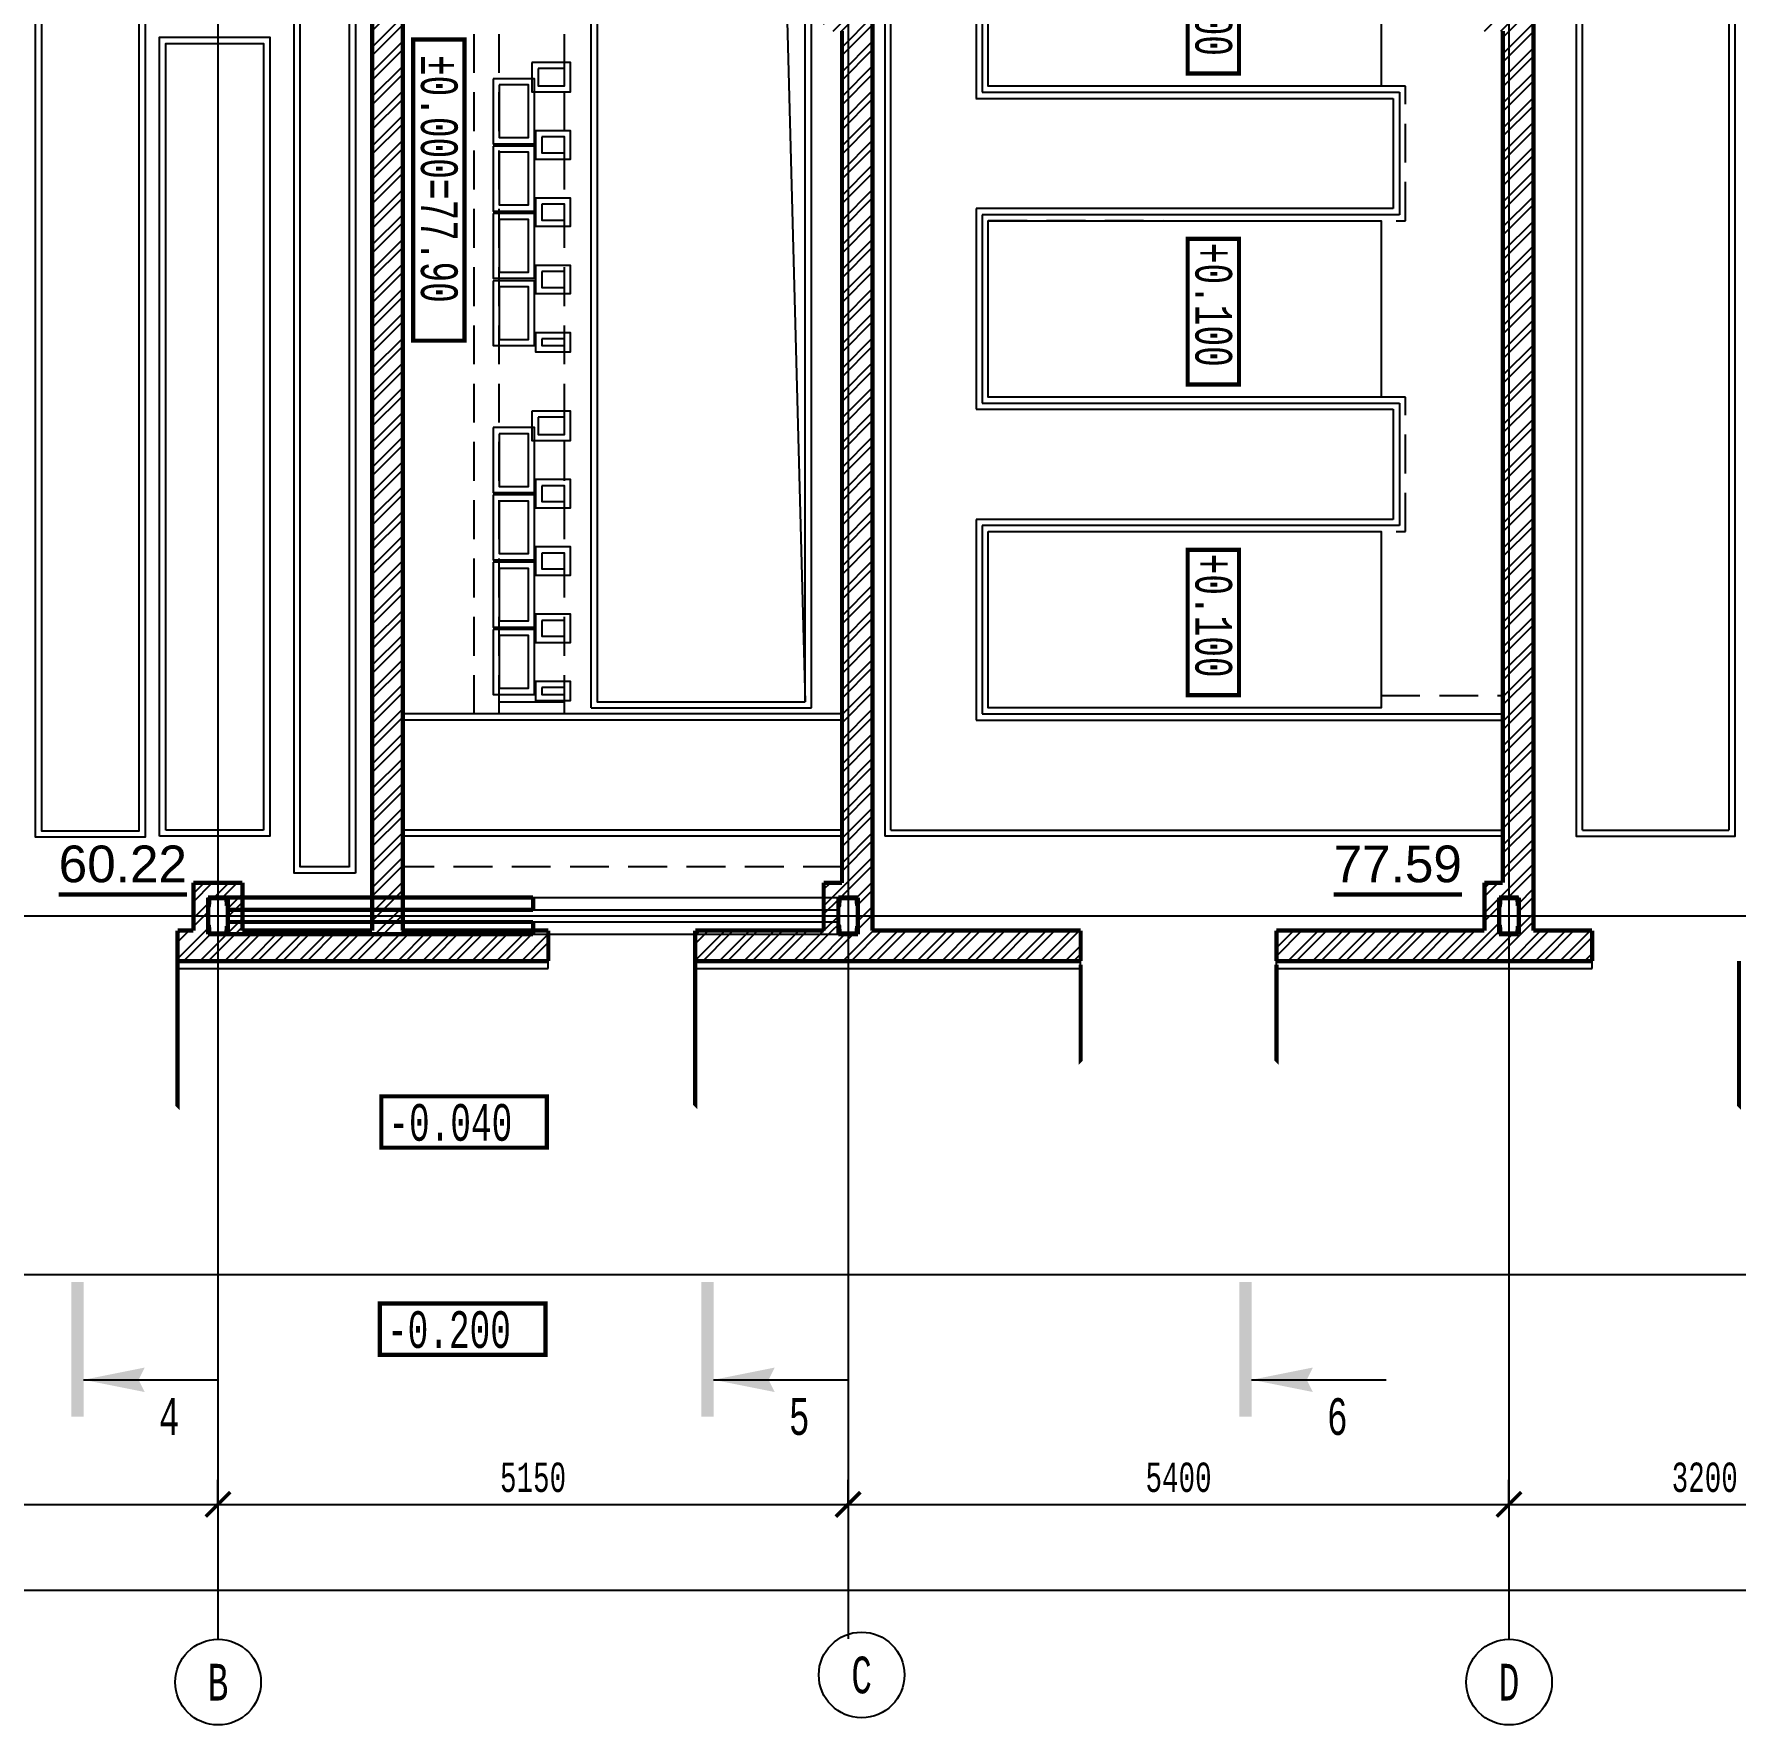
# Model space of a CAD drawing. Extents: x 419008 to 585152, y 366207 to 472224.
# Drawn here: x 433745 to 447653, y 402996 to 416814 of the extents above; entities that cross this region are included whole.
import ezdxf
from ezdxf.enums import TextEntityAlignment as Align

# ---------------------------------------------------------------- set-up
doc = ezdxf.new("R2010")
doc.units = 0
doc.header["$LTSCALE"] = 50
doc.header["$PDSIZE"] = -5
doc.linetypes.add('DASHED2', pattern=[9.525, 6.35, -3.175])
doc.layers.get('0').update_dxf_attribs({"linetype": 'CONTINUOUS'})
doc.layers.get('Defpoints').update_dxf_attribs({"linetype": 'CONTINUOUS'})
for name, color, linetype in [('AXIS', 40, 'CONTINUOUS'), ('BRICK', 2, 'CONTINUOUS'), ('COLON', 1, 'CONTINUOUS'), ('Door', 3, 'CONTINUOUS'), ('S', 2, 'CONTINUOUS'), ('TEXT', 7, 'CONTINUOUS'), ('WALL', 5, 'CONTINUOUS')]:
    doc.layers.add(name, color=color, linetype=linetype)
doc.styles.add('ARIEL-17.5', font='arial.ttf', dxfattribs={"height": 300})
doc.styles.add('MONOTXT1', font='monotxt1', dxfattribs={"width": 0.65, "height": 300})
doc.styles.add('ST_1', font='monotxt.shx', dxfattribs={"width": 0.65, "height": 300})
doc.styles.add('ST_2', font='monotxt.shx', dxfattribs={"width": 0.65, "height": 240})
doc.styles.get("Standard").update_dxf_attribs({"font": 'monotxt.shx', "width": 0.65, "height": 300})
doc.dimstyles.get("Standard").update_dxf_attribs({"dimtxt": 300, "dimasz": 300, "dimexe": 2, "dimexo": 2, "dimgap": 0.09, "dimtad": 1, "dimdec": 0, "dimzin": 0, "dimdsep": 46, "dimtxsty": 'Standard', "dimcen": 0.09, "dimadec": 0, "dimazin": 0, "dimtfac": 1, "dimtdec": 0, "dimtofl": 0, "dimtmove": 0, "dimatfit": 3, "dimfxl": 1, "dimtolj": 1, "dimtzin": 0, "dimarcsym": 0})
pattern_1 = [(45, (0, 0), (-101.02788, 101.02788), []), (45, (67.35, 0), (-101.02788, 101.02788), [])]

# ---------------------------------------------------------------- blocks, each defined once
blk = doc.blocks.new('psw1')
at = {"color": 7, "linetype": 'Continuous'}
blk.add_circle((-347, 1), 350, dxfattribs=at)
at = {"color": 7, "linetype": 'Continuous', "style": 'MONOTXT1', "width": 0.65}
blk.add_attdef('99', text='', height=300, dxfattribs=at).set_placement((-347, 1), align=Align.MIDDLE)
blk = doc.blocks.new('_ARCHTICK')
at = {"color": 0, "linetype": 'ByBlock', "const_width": 0.15}
blk.add_lwpolyline([(-0.5, -0.5), (0.5, 0.5)], dxfattribs=at)
blk = doc.blocks.new('*D17')
at = {"layer": 'AXIS', "color": 174, "lineweight": -2, "transparency": 16777216}
for p, q in [((428448, 404798), (428448, 404998)), ((435248, 404798), (435248, 404998)), ((428248, 404798), (435448, 404798))]:
    blk.add_line(p, q, dxfattribs=at)
at = {"layer": 'Defpoints', "color": 0, "transparency": 16777216}
for p in [(428448, 404798), (435248, 404798), (435248, 404798)]:
    blk.add_point(p, dxfattribs=at)
at = {"layer": 'AXIS', "color": 174, "lineweight": -2, "transparency": 16777216, "xscale": 200, "yscale": 200, "zscale": 200, "rotation": 180}
blk.add_blockref('_ARCHTICK', (428448, 404798), dxfattribs=at)
at = {"layer": 'AXIS', "color": 174, "lineweight": -2, "transparency": 16777216, "xscale": 200, "yscale": 200, "zscale": 200}
blk.add_blockref('_ARCHTICK', (435248, 404798), dxfattribs=at)
at = {"layer": 'AXIS', "color": 174, "transparency": 16777216, "insert": (431848, 405018), "char_height": 240, "attachment_point": 5, "style": 'ST_2'}
blk.add_mtext('\\A1;6800', dxfattribs=at)
blk = doc.blocks.new('*D18')
at = {"layer": 'AXIS', "color": 174, "lineweight": -2, "transparency": 16777216}
for p, q in [((435248, 404798), (435248, 404998)), ((440398, 404798), (440398, 404998)), ((435048, 404798), (440598, 404798))]:
    blk.add_line(p, q, dxfattribs=at)
at = {"layer": 'Defpoints', "color": 0, "transparency": 16777216}
for p in [(435248, 404798), (440398, 404798), (440398, 404798)]:
    blk.add_point(p, dxfattribs=at)
at = {"layer": 'AXIS', "color": 174, "lineweight": -2, "transparency": 16777216, "xscale": 200, "yscale": 200, "zscale": 200, "rotation": 180}
blk.add_blockref('_ARCHTICK', (435248, 404798), dxfattribs=at)
at = {"layer": 'AXIS', "color": 174, "lineweight": -2, "transparency": 16777216, "xscale": 200, "yscale": 200, "zscale": 200}
blk.add_blockref('_ARCHTICK', (440398, 404798), dxfattribs=at)
at = {"layer": 'AXIS', "color": 174, "transparency": 16777216, "insert": (437823, 405018), "char_height": 240, "attachment_point": 5, "style": 'ST_2'}
blk.add_mtext('\\A1;5150', dxfattribs=at)
blk = doc.blocks.new('*D19')
at = {"layer": 'AXIS', "color": 174, "lineweight": -2, "transparency": 16777216}
for p, q in [((440398, 404798), (440398, 404998)), ((445798, 404798), (445798, 404998)), ((440198, 404798), (445998, 404798))]:
    blk.add_line(p, q, dxfattribs=at)
at = {"layer": 'Defpoints', "color": 0, "transparency": 16777216}
for p in [(440398, 404798), (445798, 404798), (445798, 404798)]:
    blk.add_point(p, dxfattribs=at)
at = {"layer": 'AXIS', "color": 174, "lineweight": -2, "transparency": 16777216, "xscale": 200, "yscale": 200, "zscale": 200, "rotation": 180}
blk.add_blockref('_ARCHTICK', (440398, 404798), dxfattribs=at)
at = {"layer": 'AXIS', "color": 174, "lineweight": -2, "transparency": 16777216, "xscale": 200, "yscale": 200, "zscale": 200}
blk.add_blockref('_ARCHTICK', (445798, 404798), dxfattribs=at)
at = {"layer": 'AXIS', "color": 174, "transparency": 16777216, "insert": (443098, 405018), "char_height": 240, "attachment_point": 5, "style": 'ST_2'}
blk.add_mtext('\\A1;5400', dxfattribs=at)
blk = doc.blocks.new('*D20')
at = {"layer": 'AXIS', "color": 174, "lineweight": -2, "transparency": 16777216}
for p, q in [((445798, 404798), (445798, 404998)), ((448998, 404798), (448998, 404998)), ((445598, 404798), (449198, 404798))]:
    blk.add_line(p, q, dxfattribs=at)
at = {"layer": 'Defpoints', "color": 0, "transparency": 16777216}
for p in [(445798, 404798), (448998, 404798), (448998, 404798)]:
    blk.add_point(p, dxfattribs=at)
at = {"layer": 'AXIS', "color": 174, "lineweight": -2, "transparency": 16777216, "xscale": 200, "yscale": 200, "zscale": 200, "rotation": 180}
blk.add_blockref('_ARCHTICK', (445798, 404798), dxfattribs=at)
at = {"layer": 'AXIS', "color": 174, "lineweight": -2, "transparency": 16777216, "xscale": 200, "yscale": 200, "zscale": 200}
blk.add_blockref('_ARCHTICK', (448998, 404798), dxfattribs=at)
at = {"layer": 'AXIS', "color": 174, "transparency": 16777216, "insert": (447398, 405018), "char_height": 240, "attachment_point": 5, "style": 'ST_2'}
blk.add_mtext('\\A1;3200', dxfattribs=at)
blk = doc.blocks.new('*D28')
at = {"layer": 'AXIS', "color": 174, "lineweight": -2, "transparency": 16777216}
for p, q in [((428448, 404098), (428448, 404298)), ((490218, 404098), (490218, 404298)), ((428248, 404098), (490418, 404098))]:
    blk.add_line(p, q, dxfattribs=at)
at = {"layer": 'Defpoints', "color": 0, "transparency": 16777216}
for p in [(428448, 404098), (490218, 404098), (490218, 404098)]:
    blk.add_point(p, dxfattribs=at)
at = {"layer": 'AXIS', "color": 174, "lineweight": -2, "transparency": 16777216, "xscale": 200, "yscale": 200, "zscale": 200, "rotation": 180}
blk.add_blockref('_ARCHTICK', (428448, 404098), dxfattribs=at)
at = {"layer": 'AXIS', "color": 174, "lineweight": -2, "transparency": 16777216, "xscale": 200, "yscale": 200, "zscale": 200}
blk.add_blockref('_ARCHTICK', (490218, 404098), dxfattribs=at)
at = {"layer": 'AXIS', "color": 174, "transparency": 16777216, "insert": (458536, 404318), "char_height": 240, "attachment_point": 5, "style": 'ST_2'}
blk.add_mtext('\\A1;61770', dxfattribs=at)

msp = doc.modelspace()

# ---------------------------------------------------------------- hatches: boundary and pattern name
at = {"layer": 'BRICK'}
h = msp.add_hatch(dxfattribs=at)
h.set_pattern_fill('ANSI32', color=256, scale=15, style=0)
h.paths.add_polyline_path([(449197.8, 421802.5), (448947.8, 421802.5), (448947.8, 417377.5), (448797.8, 417377.5), (448797.8, 416837.5), (448947.8, 416837.5), (448947.8, 412412.5), (449197.8, 412412.5), (449197.8, 416982.5), (453097.8, 416982.5), (453097.8, 409337.5), (453497.8, 409337.5), (453497.8, 409877.5), (453347.8, 409877.5), (453347.8, 416837.5), (453497.8, 416837.5), (453497.8, 417377.5), (453347.8, 417377.5), (453347.8, 424337.5), (453497.8, 424337.5), (453497.8, 424877.5), (453097.8, 424877.5), (453097.8, 417232.5), (449197.8, 417232.5)])
h.paths.add_polyline_path([(449077.8, 416957.5), (448917.8, 416957.5), (448917.8, 417257.5), (449077.8, 417257.5)], flags=16)
h.paths.add_polyline_path([(453377.8, 409457.5), (453217.8, 409457.5), (453217.8, 409757.5), (453377.8, 409757.5)], flags=16)
h.paths.add_polyline_path([(453377.8, 416957.5), (453217.8, 416957.5), (453217.8, 417257.5), (453377.8, 417257.5)], flags=16)
h.paths.add_polyline_path([(453228.6, 416970.8, 0.3888787), (453237.6, 416962.6), (453229.3, 416962.6)], flags=0)
h.paths.add_polyline_path([(453377.8, 424757.5), (453377.8, 424457.5), (453217.8, 424457.5), (453217.8, 424757.5)], flags=16)
h.paths.add_polyline_path([(453217.8, 424693.3, 0.3708214), (453217.8, 424688.7)], flags=16)
h.paths.add_polyline_path([(453217.8, 424521.7), (453217.8, 424526.3, 0.3708214)], flags=16)
h.paths.add_polyline_path([(445877.8, 424727.5), (445877.8, 424607.5), (445997.8, 424607.5), (445997.8, 409487.5), (445877.8, 409487.5), (445877.8, 409457.5), (445717.8, 409457.5), (445717.8, 409487.5), (445597.8, 409487.5), (445597.8, 409877.5), (445747.8, 409877.5), (445747.8, 416837.5), (445597.8, 416837.5), (445597.8, 417377.5), (445747.8, 417377.5), (445747.8, 424337.5), (445597.8, 424337.5), (445597.8, 424607.5), (445717.8, 424607.5), (445717.8, 424727.5), (445717.8, 424757.5), (445877.8, 424757.5)])
h.paths.add_polyline_path([(445717.8, 417257.5), (445877.8, 417257.5), (445877.8, 416957.5), (445717.8, 416957.5)], flags=16)
h.paths.add_polyline_path([(445877.8, 424457.5), (445717.8, 424457.5), (445717.8, 424757.5), (445877.8, 424757.5)], flags=16)
h.paths.add_polyline_path([(445717.8, 409757.5), (445877.8, 409757.5), (445877.8, 409457.5), (445717.8, 409457.5)], flags=16)
h.paths.add_polyline_path([(445717.8, 409693.3, 0.3708214), (445717.8, 409688.7)], flags=16)
h.paths.add_polyline_path([(445717.8, 409521.7), (445717.8, 409526.3, 0.3708214)], flags=16)
h.paths.add_polyline_path([(459377.8, 417257.5), (459377.8, 416957.5), (459217.8, 416957.5), (459217.8, 417021.7, -0.3708214), (459217.8, 417026.3), (459217.8, 417027.5), (459217.8, 417257.5)], flags=16)
h.paths.add_polyline_path([(459377.8, 417257.5), (459377.8, 417027.5), (459371.9, 417027.5), (459366.2, 416962.6), (459229.3, 416962.6), (459223.6, 417027.5), (459217.8, 417027.5), (459217.8, 417257.5)], flags=16)
h.paths.add_polyline_path([(459217.8, 417193.3, 0.3708214), (459217.8, 417188.7)], flags=16)
h.paths.add_polyline_path([(449077.8, 424727.5), (449077.8, 424607.5), (449197.8, 424607.5), (449197.8, 422402.5), (448947.8, 422402.5), (448947.8, 424337.5), (448797.8, 424337.5), (448797.8, 424607.5), (448917.8, 424607.5), (448917.8, 424688.7, -0.3708214), (448917.8, 424693.3), (448917.8, 424727.5), (448917.8, 424757.5), (449077.8, 424757.5)])
h.paths.add_polyline_path([(449077.8, 424457.5), (448917.8, 424457.5), (448917.8, 424757.5), (449077.8, 424757.5)], flags=16)
h.paths.add_polyline_path([(448917.8, 424521.7), (448917.8, 424526.3, 0.3708214)], flags=16)
h.paths.add_polyline_path([(449197.8, 409487.5), (449077.8, 409487.5), (449077.8, 409457.5), (448917.8, 409457.5), (448917.8, 409487.5), (448797.8, 409487.5), (448797.8, 409877.5), (448947.8, 409877.5), (448947.8, 411812.5), (449197.8, 411812.5)])
h.paths.add_polyline_path([(449077.8, 409457.5), (448917.8, 409457.5), (448917.8, 409757.5), (449077.8, 409757.5)], flags=16)
h.paths.add_polyline_path([(448917.8, 409693.3, 0.3708214), (448917.8, 409688.7)], flags=16)
h.paths.add_polyline_path([(448917.8, 409521.7), (448917.8, 409526.3, 0.3708214)], flags=16)
h.paths.add_polyline_path([(440477.8, 417257.5), (440477.8, 416957.5), (440317.8, 416957.5), (440317.8, 417021.7, -0.3708214), (440317.8, 417026.3), (440317.8, 417027.5), (440317.8, 417257.5)])
h.paths.add_polyline_path([(440477.8, 417257.5), (440477.8, 417027.5), (440471.9, 417027.5), (440466.2, 416962.6), (440329.3, 416962.6), (440323.6, 417027.5), (440317.8, 417027.5), (440317.8, 417257.5)], flags=16)
h.paths.add_polyline_path([(440454.3, 416683.5), (440454.3, 417531.5), (440814.3, 417531.5), (440814.3, 416683.5)], flags=24)
h.paths.add_polyline_path([(459497.8, 423997.5), (459247.8, 423997.5), (459247.8, 417377.5), (459097.8, 417377.5), (459097.8, 416837.5), (459247.8, 416837.5), (459247.8, 409877.5), (459497.8, 409877.5)])
h.paths.add_polyline_path([(459247.8, 424217.5), (459497.8, 424217.5), (459497.8, 424337.5), (459247.8, 424337.5)])
h = msp.add_hatch(dxfattribs=at)
h.set_pattern_fill('ANSI32', color=256, scale=15, style=0)
h.paths.add_polyline_path([(436757.8, 409487.5), (436507.8, 409487.5), (436507.8, 424727.5), (436757.8, 424727.5)])
h.paths.add_polyline_path([(435447.8, 409487.5), (435327.8, 409487.5), (435327.8, 409457.5), (435167.8, 409457.5), (435167.8, 409487.5), (435047.8, 409487.5), (435047.8, 409877.5), (435447.8, 409877.5)])
h.paths.add_polyline_path([(435327.8, 409457.5), (435167.8, 409457.5), (435167.8, 409527.5), (435167.8, 409757.5), (435327.8, 409757.5)], flags=16)
h.paths.add_polyline_path([(435447.8, 424337.5), (435047.8, 424337.5), (435047.8, 424607.5), (435167.8, 424607.5), (435327.8, 424607.5), (435447.8, 424607.5)])
h.paths.add_polyline_path([(435327.8, 424527.5), (435321.9, 424527.5), (435316.2, 424462.6), (435179.3, 424462.6), (435173.6, 424527.5), (435167.8, 424527.5), (435167.8, 424526.3, 0.3708214), (435167.8, 424521.7), (435167.8, 424457.5), (435327.8, 424457.5)], flags=16)
h.paths.add_polyline_path([(435167.8, 424693.3, 0.3708214), (435167.8, 424688.7)])
h = msp.add_hatch(dxfattribs=at)
h.set_pattern_fill('ANSI32,_O', color=256, scale=15)
h.set_pattern_definition(pattern_1)
h.paths.add_polyline_path([(440597.8, 409487.5), (440477.8, 409487.5), (440477.8, 409757.5), (440197.8, 409757.5), (440197.8, 409877.5), (440347.8, 409877.5), (440347.8, 416837.5), (440197.8, 416837.5), (440197.8, 417377.5), (440347.8, 417377.5), (440347.8, 424337.5), (440197.8, 424337.5), (440197.8, 424457.5), (440477.8, 424457.5), (440477.8, 424607.5), (440597.8, 424607.5)])
h.paths.add_polyline_path([(440477.8, 416957.5), (440317.8, 416957.5), (440317.8, 417257.5), (440477.8, 417257.5)], flags=16)
h.paths.add_polyline_path([(440328.6, 416970.8, 0.3888787), (440337.6, 416962.6), (440329.3, 416962.6)], flags=0)
h.paths.add_polyline_path([(440317.8, 417193.3, 0.3708214), (440317.8, 417188.7)], flags=16)
h.paths.add_polyline_path([(440317.8, 417021.7), (440317.8, 417026.3, 0.3708214)], flags=16)
h = msp.add_hatch(dxfattribs=at)
h.set_pattern_fill('ANSI32,_O', color=256, scale=15)
h.set_pattern_definition(pattern_1)
h.paths.add_polyline_path([(440317.8, 409657.5), (440197.8, 409657.5), (440197.8, 409557.5), (440317.8, 409557.5)])
h.paths.add_polyline_path([(440197.8, 409757.5), (440317.8, 409757.5), (440317.8, 409657.5), (440197.8, 409657.5)])
h.paths.add_polyline_path([(440317.8, 409487.5), (440197.8, 409487.5), (440197.8, 409557.5), (440317.8, 409557.5)])
h = msp.add_hatch(dxfattribs=at)
h.set_pattern_fill('ANSI32', color=256, scale=15, style=0)
h.paths.add_polyline_path([(437947.8, 409237.5), (437947.8, 409245.3), (437947.8, 409457.5), (437822.8, 409457.5), (435327.8, 409457.5), (435247.8, 409457.5), (435247.8, 409237.5), (437947.8, 409237.5)])
h.paths.add_polyline_path([(434917.8, 409487.5), (435047.8, 409487.5), (435167.8, 409487.5), (435167.8, 409457.5), (435247.8, 409457.5), (435247.8, 409237.5), (434917.8, 409237.5)])
h.paths.add_polyline_path([(435327.8, 409457.5), (437822.8, 409457.5), (437822.8, 409487.5), (436757.8, 409487.5), (436507.8, 409487.5), (435447.8, 409487.5), (435327.8, 409487.5)])
h.paths.add_polyline_path([(437822.8, 409457.5), (437947.8, 409457.5), (437947.8, 409487.5), (437822.8, 409487.5)])
h = msp.add_hatch(dxfattribs=at)
h.set_pattern_fill('ANSI32', color=256, scale=15, style=0)
h.paths.add_polyline_path([(440397.8, 409237.5), (440397.8, 409457.5), (440477.8, 409457.5), (440477.8, 409487.5), (440597.8, 409487.5), (442297.8, 409487.5), (442297.8, 409237.5)])
h.paths.add_polyline_path([(439147.8, 409457.5), (440317.8, 409457.5), (440317.8, 409487.5), (440197.8, 409487.5), (439147.8, 409487.5)])
h = msp.add_hatch(dxfattribs=at)
h.set_pattern_fill('ANSI32', color=256, scale=15, style=0)
h.paths.add_polyline_path([(439147.8, 409237.5), (440397.8, 409237.5), (440397.8, 409457.5), (440317.8, 409457.5), (439147.8, 409457.5)])
h = msp.add_hatch(dxfattribs=at)
h.set_pattern_fill('ANSI32', color=256, scale=15, style=0)
h.paths.add_polyline_path([(443897.8, 409487.5), (445597.8, 409487.5), (445717.8, 409487.5), (445717.8, 409457.5), (445797.8, 409457.5), (445797.8, 409237.5), (443897.8, 409237.5)])
h.paths.add_polyline_path([(445797.8, 409237.5), (445797.8, 409457.5), (445877.8, 409457.5), (445877.8, 409487.5), (445997.8, 409487.5), (446477.8, 409487.5), (446477.8, 409237.5)])

# ---------------------------------------------------------------- linework, layer by layer
at = {"layer": 'AXIS'}
for p, q in [((435247.8, 424877.5), (435247.8, 403698.6)), ((422061.8, 409607.5), (494425.8, 409607.5))]:
    msp.add_line(p, q, dxfattribs=at)
at = {"layer": 'AXIS', "linetype": 'Continuous'}
for p, q in [((440397.8, 424877.5), (440397.8, 403698.6)), ((445797.8, 424877.5), (445797.8, 403698.6))]:
    msp.add_line(p, q, dxfattribs=at)
at = {"layer": 'BRICK'}
for points in [[(436507.8, 424727.5, 35, 35, 0), (436507.8, 409487.5, 0, 0, 0)], [(436757.8, 424727.5, 35, 35, 0), (436757.8, 409487.5, 0, 0, 0)], [(440597.8, 424727.5, 35, 35, 0), (440597.8, 409487.5, 0, 0, 0)], [(445997.8, 424727.5, 35, 35, 0), (445997.8, 409487.5, 0, 0, 0)], [(435047.8, 409487.5, 35, 35, 0), (435047.8, 409877.5, 35, 35, 0)], [(435447.8, 409487.5, 35, 35, 0), (435447.8, 409877.5, 35, 35, 0)], [(440197.8, 409487.5, 35, 35, 0), (440197.8, 409877.5, 35, 35, 0)], [(445597.8, 409487.5, 35, 35, 0), (445597.8, 409877.5, 35, 35, 0)], [(434917.8, 409487.5, 35, 35, 0), (435047.8, 409487.5, 35, 35, 0)], [(434917.8, 409487.5, 35, 35, 0), (434917.8, 409237.5, 35, 35, 0)], [(434917.8, 409237.5, 35, 35, 0), (437947.8, 409237.5, 35, 35, 0)]]:
    msp.add_lwpolyline(points, format="xyseb", dxfattribs=at)
at = {"layer": 'BRICK', "const_width": 35}
for points in [[(440347.8, 416837.5), (440347.8, 409877.1)], [(445747.8, 416837.5), (445747.8, 409877.5)], [(435447.8, 409877.5), (435047.8, 409877.5)], [(440347.8, 409877.5), (440197.8, 409877.5)], [(445747.8, 409877.5), (445597.8, 409877.5)]]:
    msp.add_lwpolyline(points, dxfattribs=at)
at = {"layer": 'BRICK', "linetype": 'Continuous'}
for points in [[(435447.8, 409487.5, 35, 35, 0), (436507.8, 409487.5, 0, 0, 0)], [(436757.8, 409487.5, 35, 35, 0), (437947.8, 409487.5, 0, 0, 0)], [(437947.8, 409237.5, 35, 35, 0), (437947.8, 409487.5, 35, 35, 0)], [(439147.8, 409487.5, 35, 35, 0), (440197.8, 409487.5, 35, 35, 0)], [(439147.8, 409237.5, 35, 35, 0), (439147.8, 409487.5, 35, 35, 0)], [(440597.8, 409487.5, 35, 35, 0), (442297.8, 409487.5, 35, 35, 0)], [(442297.8, 409237.5, 35, 35, 0), (442297.8, 409487.5, 35, 35, 0)], [(443897.8, 409487.5, 35, 35, 0), (445597.8, 409487.5, 35, 35, 0)], [(443897.8, 409237.5, 35, 35, 0), (443897.8, 409487.5, 35, 35, 0)], [(445997.8, 409487.5, 35, 35, 0), (446477.8, 409487.5, 35, 35, 0)], [(446477.8, 409237.5, 35, 35, 0), (446477.8, 409487.5, 35, 35, 0)], [(439147.8, 409237.5, 35, 35, 0), (442297.8, 409237.5, 35, 35, 0)], [(443897.8, 409237.5, 35, 35, 0), (446477.8, 409237.5, 35, 35, 0)]]:
    msp.add_lwpolyline(points, format="xyseb", dxfattribs=at)
at = {"layer": 'COLON'}
for p, q in [((435167.8, 409457.5), (435167.8, 409757.5)), ((435327.8, 409757.5), (435167.8, 409757.5)), ((435167.8, 409457.5), (435167.8, 409757.5)), ((435327.8, 409457.5), (435327.8, 409757.5)), ((435327.8, 409457.5), (435327.8, 409757.5)), ((437822.8, 409757.5), (440317.8, 409757.5)), ((440317.8, 409457.5), (440317.8, 409757.5)), ((440477.8, 409757.5), (440317.8, 409757.5)), ((440317.8, 409457.5), (440317.8, 409757.5)), ((440477.8, 409457.5), (440477.8, 409757.5)), ((440477.8, 409457.5), (440477.8, 409757.5)), ((445717.8, 409457.5), (445717.8, 409757.5)), ((445877.8, 409757.5), (445717.8, 409757.5)), ((445717.8, 409457.5), (445717.8, 409757.5)), ((445877.8, 409457.5), (445877.8, 409757.5)), ((445877.8, 409457.5), (445877.8, 409757.5)), ((437822.8, 409657.5), (440317.8, 409657.5)), ((435447.8, 409557.5), (440197.8, 409557.5)), ((437822.8, 409557.5), (440317.8, 409557.5)), ((437822.8, 409457.5), (440317.8, 409457.5))]:
    msp.add_line(p, q, dxfattribs=at)
at = {"layer": 'COLON', "const_width": 35}
for points in [[(435167.8, 409687.5), (435167.8, 409757.5)], [(435167.8, 409757.5), (435327.8, 409757.5)], [(435167.8, 409457.5), (435167.8, 409757.5)], [(435173.9, 409690.7), (435178.6, 409744.2)], [(435187.6, 409752.4), (435308, 409752.4)], [(435321.6, 409690.7), (435317, 409744.2)], [(435327.8, 409757.5), (437822.8, 409757.5)], [(435327.8, 409457.5), (435327.8, 409757.5)], [(435327.8, 409757.5), (435327.8, 409687.5)], [(437822.8, 409657.5), (437822.8, 409757.5)], [(440317.8, 409687.5), (440317.8, 409757.5)], [(440317.8, 409757.5), (440477.8, 409757.5)], [(440317.8, 409457.5), (440317.8, 409757.5)], [(440323.9, 409690.7), (440328.6, 409744.2)], [(440337.6, 409752.4), (440458, 409752.4)], [(440471.6, 409690.7), (440467, 409744.2)], [(440477.8, 409457.5), (440477.8, 409757.5)], [(440477.8, 409757.5), (440477.8, 409687.5)], [(445717.8, 409687.5), (445717.8, 409757.5)], [(445717.8, 409757.5), (445877.8, 409757.5)], [(445717.8, 409457.5), (445717.8, 409757.5)], [(445723.9, 409690.7), (445728.6, 409744.2)], [(445737.6, 409752.4), (445858, 409752.4)], [(445871.6, 409690.7), (445867, 409744.2)], [(445877.8, 409457.5), (445877.8, 409757.5)], [(445877.8, 409757.5), (445877.8, 409687.5)], [(435170.4, 409687.5), (435167.8, 409687.5)], [(435327.8, 409687.5), (435325.1, 409687.5)], [(435327.8, 409657.5), (437822.8, 409657.5)], [(440320.4, 409687.5), (440317.8, 409687.5)], [(440477.8, 409687.5), (440475.1, 409687.5)], [(445720.4, 409687.5), (445717.8, 409687.5)], [(445877.8, 409687.5), (445875.1, 409687.5)], [(435167.8, 409527.5), (435167.8, 409457.5)], [(435170.4, 409527.5), (435167.8, 409527.5)], [(435167.8, 409457.5), (435327.8, 409457.5)], [(435173.9, 409524.3), (435178.6, 409470.8)], [(435187.6, 409462.6), (435308, 409462.6)], [(435321.6, 409524.3), (435317, 409470.8)], [(435327.8, 409527.5), (435325.1, 409527.5)], [(435327.8, 409557.5), (437822.8, 409557.5)], [(435327.8, 409457.5), (435327.8, 409527.5)], [(435327.8, 409457.5), (437822.8, 409457.5)], [(437822.8, 409457.5), (437822.8, 409557.5)], [(440317.8, 409527.5), (440317.8, 409457.5)], [(440320.4, 409527.5), (440317.8, 409527.5)], [(440317.8, 409457.5), (440477.8, 409457.5)], [(440323.9, 409524.3), (440328.6, 409470.8)], [(440337.6, 409462.6), (440458, 409462.6)], [(440471.6, 409524.3), (440467, 409470.8)], [(440477.8, 409527.5), (440475.1, 409527.5)], [(440477.8, 409457.5), (440477.8, 409527.5)], [(445717.8, 409527.5), (445717.8, 409457.5)], [(445720.4, 409527.5), (445717.8, 409527.5)], [(445717.8, 409457.5), (445877.8, 409457.5)], [(445723.9, 409524.3), (445728.6, 409470.8)], [(445737.6, 409462.6), (445858, 409462.6)], [(445871.6, 409524.3), (445867, 409470.8)], [(445877.8, 409527.5), (445875.1, 409527.5)], [(445877.8, 409457.5), (445877.8, 409527.5)]]:
    msp.add_lwpolyline(points, dxfattribs=at)
for points in [[(435170.4, 409687.5, 0.3888787), (435173.9, 409690.7)], [(440320.4, 409687.5, 0.3888787), (440323.9, 409690.7)], [(445720.4, 409687.5, 0.3888787), (445723.9, 409690.7)], [(435170.4, 409527.5, -0.3888787), (435173.9, 409524.3)], [(435187.6, 409462.6, -0.3888787), (435178.6, 409470.8)], [(435317, 409470.8, -0.3888787), (435308, 409462.6)], [(440320.4, 409527.5, -0.3888787), (440323.9, 409524.3)], [(440337.6, 409462.6, -0.3888787), (440328.6, 409470.8)], [(440467, 409470.8, -0.3888787), (440458, 409462.6)], [(445720.4, 409527.5, -0.3888787), (445723.9, 409524.3)], [(445737.6, 409462.6, -0.3888787), (445728.6, 409470.8)], [(445867, 409470.8, -0.3888787), (445858, 409462.6)]]:
    msp.add_lwpolyline(points, format="xyb", dxfattribs=at)
at = {"layer": 'Door'}
for points in [[(434917.8, 409237.5, 35, 35, 0), (434917.8, 408037.5, 0, 0, 0), (433717.8, 409237.5, 0, 0, 0)], [(439147.8, 409245.3, 35, 35, 0), (439147.8, 408045.3, 0, 0, 0), (437947.8, 409245.3, 0, 0, 0)], [(442297.8, 409207.5, 35, 35, 0), (442297.8, 408407.5, 0, 0, 0), (443097.8, 409207.5, 0, 0, 0), (443897.8, 408407.5, 35, 35, 0), (443897.8, 409207.5, 35, 35, 0)], [(447677.8, 409237.5, 35, 35, 0), (447677.8, 408037.5, 0, 0, 0), (446477.8, 409237.5, 0, 0, 0)]]:
    msp.add_lwpolyline(points, format="xyseb", dxfattribs=at)
at = {"layer": 'S', "const_width": 35}
for points in [[(433946.3, 409782.2), (434995.1, 409782.2)], [(444364.8, 409782.2), (445413.6, 409782.2)]]:
    msp.add_lwpolyline(points, dxfattribs=at)
at = {"layer": 'TEXT'}
for p, q in [((434149.8, 405816.3), (435249.8, 405816.3)), ((439297.8, 405816.3), (440397.8, 405816.3)), ((443695.3, 405816.3), (444795.3, 405816.3))]:
    msp.add_line(p, q, dxfattribs=at)
at = {"layer": 'TEXT', "linetype": 'Continuous', "const_width": 35}
for points in [[(443172.3, 416490.6), (443172.3, 417679.5), (443591.9, 417679.5), (443591.9, 416490.6)], [(436843.6, 414307.9), (436843.6, 416768.2), (437263.2, 416768.2), (437263.2, 414307.9)], [(443172.3, 413950.6), (443172.3, 415139.5), (443591.9, 415139.5), (443591.9, 413950.6)], [(443172.3, 411410.6), (443172.3, 412599.5), (443591.9, 412599.5), (443591.9, 411410.6)], [(436582.9, 408132.7), (437936.2, 408132.7), (437936.2, 407713.1), (436582.9, 407713.1)], [(436571.6, 406440), (437925, 406440), (437925, 406020.3), (436571.6, 406020.3)]]:
    msp.add_lwpolyline(points, close=True, dxfattribs=at)
at = {"layer": 'TEXT'}
for points in [[(434149.8, 406616.3), (434049.8, 406616.3), (434149.8, 405516.3), (434049.8, 405516.3)], [(439297.8, 406616.3), (439197.8, 406616.3), (439297.8, 405516.3), (439197.8, 405516.3)], [(443695.3, 406616.3), (443595.3, 406616.3), (443695.3, 405516.3), (443595.3, 405516.3)], [(434149.8, 405816.3), (434649.8, 405716.3), (434649.8, 405916.3), (434599.8, 405816.3)], [(439297.8, 405816.3), (439797.8, 405716.3), (439797.8, 405916.3), (439747.8, 405816.3)], [(443695.3, 405816.3), (444195.3, 405716.3), (444195.3, 405916.3), (444145.3, 405816.3)]]:
    msp.add_solid(points, dxfattribs=at)
at = {"layer": 'WALL', "linetype": 'Continuous'}
msp.add_line((439748.7, 422590.7), (440047.8, 411357.5), dxfattribs=at)
at = {"layer": 'WALL'}
for p, q in [((434917.8, 409237.5), (434917.8, 409177.5)), ((434917.8, 409177.5), (437947.8, 409177.5)), ((437947.8, 409177.5), (437947.8, 409237.5)), ((439147.8, 409177.5), (439147.8, 409237.5)), ((439147.8, 409177.5), (442297.8, 409177.5)), ((442297.8, 409177.5), (442297.8, 409237.5)), ((443897.8, 409177.5), (443897.8, 409237.5)), ((443897.8, 409177.5), (446477.8, 409177.5)), ((446477.8, 409177.5), (446477.8, 409237.5)), ((428097.8, 406677.5), (453347.8, 406677.5))]:
    msp.add_line(p, q, dxfattribs=at)
at = {"layer": 'WALL', "linetype": 'Continuous'}
for points in [[(436370.8, 409957.5), (435870.8, 409957.5), (435870.8, 424254.5), (436370.8, 424254.5)], [(436320.8, 410007.5), (435920.8, 410007.5), (435920.8, 424204.5), (436320.8, 424204.5)], [(436320.8, 424204.5), (436320.8, 410005.5)], [(436370.8, 424254.5), (436370.8, 409957.5)], [(440697.8, 423957.5), (440697.8, 410257.5)], [(446347.8, 423957.5), (446347.8, 410257.5), (447645.8, 410257.5), (447645.8, 423957.5)], [(440747.8, 410307.5), (440747.8, 410307.5), (440747.8, 423907.5)], [(446397.8, 410307.5), (446397.8, 423907.5), (447595.8, 423907.5), (447595.8, 410307.5)], [(438297.8, 411307.5), (438297.8, 422907.5)], [(440097.8, 411307.5), (440097.8, 422907.5)], [(441442.8, 417927.5), (441442.8, 416287.5)], [(441492.8, 417877.5), (441492.8, 416337.5)], [(441540.8, 417827.5), (444752.8, 417827.5), (444752.8, 416387.5), (441542.8, 416387.5), (441542.8, 417829.5)], [(434820.8, 410307.5), (434820.8, 416737.5), (435620.8, 416737.5), (435620.8, 410307.5)], [(441440.8, 416287.5), (444852.8, 416287.5)], [(441492.8, 416337.5), (444902.8, 416337.5)], [(444852.8, 416287.5), (444852.8, 415387.5)], [(444902.8, 416337.5), (444902.8, 415337.5)], [(444852.8, 415387.5), (441442.8, 415387.5)], [(441442.8, 415387.5), (441442.8, 413747.5)], [(444902.8, 415337.5), (441492.8, 415337.5)], [(441492.8, 415337.5), (441492.8, 413797.5)], [(441540.8, 415287.5), (444752.8, 415287.5), (444752.8, 413847.5), (441542.8, 413847.5), (441542.8, 415289.5)], [(441492.8, 413797.5), (444902.8, 413797.5)], [(444902.8, 413797.5), (444902.8, 412797.5)], [(441442.8, 413747.5), (444852.8, 413747.5)], [(444852.8, 413747.5), (444852.8, 412847.5)], [(444852.8, 412847.5), (441442.8, 412847.8)], [(441442.8, 412847.8), (441442.8, 411207.5)], [(444902.8, 412797.5), (441492.8, 412797.7)], [(441492.8, 412797.7), (441492.8, 411257.5)], [(437545.8, 411357.5), (438078.8, 411357.5)], [(438297.8, 411307.5), (440097.8, 411307.5)], [(440347.8, 411257.5), (436757.8, 411257.5)], [(440347.8, 411207.5), (436757.8, 411207.5)], [(441442.8, 411207.5), (445747.8, 411207.5)], [(441492.8, 411257.5), (445747.8, 411257.5)], [(435620.8, 410307.5), (434820.8, 410307.5)], [(440347.8, 410307.5), (436757.8, 410307.5)], [(440747.8, 410307.5), (440747.8, 410307.5), (445747.8, 410307.5)], [(446397.8, 410307.5), (447595.8, 410307.5)], [(440347.8, 410257.5), (436757.8, 410257.5)], [(445747.8, 410257.5), (440697.8, 410257.5)]]:
    msp.add_lwpolyline(points, dxfattribs=at)
for points in [[(433754.8, 423962.5), (433754.8, 410252.5), (434654.8, 410252.5), (434654.8, 423962.5)], [(433804.8, 423912.5), (433804.8, 410302.5), (434604.8, 410302.5), (434604.8, 423912.5)], [(440047.8, 411357.5), (440047.8, 422857.5), (438347.8, 422857.5), (438347.8, 411357.5)], [(434770.8, 410257.5), (434770.8, 416787.5), (435670.8, 416787.5), (435670.8, 410257.5)], [(437813.8, 416581.5), (437813.8, 416341.5), (438128.8, 416341.5), (438128.8, 416581.5)], [(437495.8, 416447.5), (437495.8, 415917.5), (437835.8, 415917.5), (437835.8, 416447.5)], [(437863.8, 416531.5), (437863.8, 416391.5), (438078.8, 416391.5), (438078.8, 416531.5)], [(437545.8, 416397.5), (437545.8, 415967.5), (437785.8, 415967.5), (437785.8, 416397.5)], [(437843.8, 416022.5), (437843.8, 415792.5), (438128.8, 415792.5), (438128.8, 416022.5)], [(437495.8, 415897.5), (437495.8, 415367.5), (437835.8, 415367.5), (437835.8, 415897.5)], [(437893.8, 415972.5), (437893.8, 415842.5), (438078.8, 415842.5), (438078.8, 415972.5)], [(437545.8, 415847.5), (437545.8, 415417.5), (437785.8, 415417.5), (437785.8, 415847.5)], [(437843.8, 415472.5), (437843.8, 415242.5), (438128.8, 415242.5), (438128.8, 415472.5)], [(437495.8, 415347.5), (437495.8, 414817.5), (437835.8, 414817.5), (437835.8, 415347.5)], [(437545.8, 415297.5), (437545.8, 414867.5), (437785.8, 414867.5), (437785.8, 415297.5)], [(437893.8, 415422.5), (437893.8, 415292.5), (438078.8, 415292.5), (438078.8, 415422.5)], [(437843.8, 414922.5), (437843.8, 414692.5), (438128.8, 414692.5), (438128.8, 414922.5)], [(437495.8, 414797.5), (437495.8, 414267.5), (437835.8, 414267.5), (437835.8, 414797.5)], [(437545.8, 414747.5), (437545.8, 414317.5), (437785.8, 414317.5), (437785.8, 414747.5)], [(437893.8, 414872.5), (437893.8, 414742.5), (438078.8, 414742.5), (438078.8, 414872.5)], [(437843.8, 414372.5), (437843.8, 414217.5), (438128.8, 414217.5), (438128.8, 414372.5)], [(437893.8, 414322.5), (437893.8, 414267.5), (438078.8, 414267.5), (438078.8, 414322.5)], [(437813.8, 413731.5), (437813.8, 413491.5), (438128.8, 413491.5), (438128.8, 413731.5)], [(437863.8, 413681.5), (437863.8, 413541.5), (438078.8, 413541.5), (438078.8, 413681.5)], [(437495.8, 413597.5), (437495.8, 413067.5), (437835.8, 413067.5), (437835.8, 413597.5)], [(437545.8, 413547.5), (437545.8, 413117.5), (437785.8, 413117.5), (437785.8, 413547.5)], [(437843.8, 413172.5), (437843.8, 412942.5), (438128.8, 412942.5), (438128.8, 413172.5)], [(437893.8, 413122.5), (437893.8, 412992.5), (438078.8, 412992.5), (438078.8, 413122.5)], [(437495.8, 413047.5), (437495.8, 412517.5), (437835.8, 412517.5), (437835.8, 413047.5)], [(437545.8, 412997.5), (437545.8, 412567.5), (437785.8, 412567.5), (437785.8, 412997.5)], [(441542.8, 412747.5), (444752.8, 412747.5), (444752.8, 411307.5), (441542.8, 411307.5), (441542.8, 412747.5)], [(437843.8, 412622.5), (437843.8, 412392.5), (438128.8, 412392.5), (438128.8, 412622.5)], [(437893.8, 412572.5), (437893.8, 412442.5), (438078.8, 412442.5), (438078.8, 412572.5)], [(437495.8, 412497.5), (437495.8, 411967.5), (437835.8, 411967.5), (437835.8, 412497.5)], [(437545.8, 412447.5), (437545.8, 412017.5), (437785.8, 412017.5), (437785.8, 412447.5)], [(437843.8, 412072.5), (437843.8, 411842.5), (438128.8, 411842.5), (438128.8, 412072.5)], [(437893.8, 412022.5), (437893.8, 411892.5), (438078.8, 411892.5), (438078.8, 412022.5)], [(437495.8, 411947.5), (437495.8, 411417.5), (437835.8, 411417.5), (437835.8, 411947.5)], [(437545.8, 411897.5), (437545.8, 411467.5), (437785.8, 411467.5), (437785.8, 411897.5)], [(437843.8, 411522.5), (437843.8, 411367.5), (438128.8, 411367.5), (438128.8, 411522.5)], [(437893.8, 411472.5), (437893.8, 411417.5), (438078.8, 411417.5), (438078.8, 411472.5)]]:
    msp.add_lwpolyline(points, close=True, dxfattribs=at)
at = {"layer": 'WALL', "linetype": 'DASHED2'}
for points in [[(437342.8, 411257.5), (437342.8, 422857.5)], [(437545.8, 411257.5), (437545.8, 422857.5)], [(438078.8, 411257.5), (438078.8, 422857.5)], [(444952.8, 416387.5), (441542.8, 416387.5), (441542.8, 417827.5)], [(444752.8, 411307.5), (441542.8, 411307.5), (441542.8, 412747.5), (444952.8, 412747.5), (444952.8, 413847.5), (441542.8, 413847.5), (441542.8, 415289.5), (444952.8, 415287.5), (444952.8, 416387.5), (444952.8, 416387.5), (444952.8, 416387.5), (444952.8, 416387.5), (444952.8, 416387.5), (444952.8, 416387.5), (444952.8, 416387.5), (444952.8, 416387.5), (444952.8, 416387.5), (444952.8, 416387.5), (444952.8, 416387.5)], [(444752.8, 411407.5), (445747.8, 411407.5)], [(440347.8, 410007.5), (436757.8, 410007.5)]]:
    msp.add_lwpolyline(points, dxfattribs=at)

# ---------------------------------------------------------------- block references
at = {"layer": 'AXIS', "linetype": 'Continuous'}
for p, values in [((440855, 403403.3), {'99': 'C'}), ((435596, 403344.4), {'99': 'B'}), ((446146, 403344.4), {'99': 'D'})]:
    msp.add_blockref('psw1', p, dxfattribs=at).add_auto_attribs(values)

# ---------------------------------------------------------------- texts
at = {"layer": 'S', "style": 'ARIEL-17.5'}
for s, p in [('60.22', (434470.7, 409882.2)), ('77.59', (444889.2, 409882.2))]:
    msp.add_text(s, height=300, dxfattribs=at).set_placement(p, align=Align.CENTER)
at = {"layer": 'TEXT', "linetype": 'Continuous', "style": 'ST_1', "width": 0.65}
for s, p in [('+0.100', (443235.3, 417647.1)), ('%%p0.000=77.90', (436906.6, 416642.7)), ('+0.100', (443235.3, 415107.1)), ('+0.100', (443235.3, 412567.1))]:
    msp.add_text(s, height=300, rotation=270, dxfattribs=at).set_placement(p)
for s, p in [('-0.040', (436640.6, 407769.7)), ('-0.200', (436629.4, 406076.9))]:
    msp.add_text(s, height=300, dxfattribs=at).set_placement(p)
at = {"layer": 'TEXT', "width": 0.65}
for s, p in [('4', (434849.8, 405516.3)), ('5', (439997.8, 405516.3)), ('6', (444395.3, 405516.3))]:
    msp.add_text(s, height=300, dxfattribs=at).set_placement(p, align=Align.MIDDLE_CENTER)

# ---------------------------------------------------------------- dimensions: what is measured, and where the dimension line sits
at = {"layer": 'AXIS'}
for base, p1, p2, picture, middle in [((435247.8, 404798.4), (428447.8, 404798.4), (435247.8, 404798.4), '*D17', (431847.8, 405018.4)), ((440397.8, 404798.4), (435247.8, 404798.4), (440397.8, 404798.4), '*D18', (437822.8, 405018.4)), ((445797.8, 404798.4), (440397.8, 404798.4), (445797.8, 404798.4), '*D19', (443097.8, 405018.4)), ((448997.8, 404798.4), (445797.8, 404798.4), (448997.8, 404798.4), '*D20', (447397.8, 405018.4))]:
    dim = msp.add_linear_dim(base=base, p1=p1, p2=p2, dimstyle='Standard', override={"dimscale": 100, "dimtxt": 225, "dimasz": 2, "dimexo": 0, "dimgap": 1, "dimtxsty": 'ST_2', "dimblk1": 'ARCHTICK', "dimblk2": 'ARCHTICK', "dimsah": 1, "dimcen": 3, "dimdle": 2, "dimclrd": 174, "dimclre": 174, "dimclrt": 174, "dimadec": 2, "dimtix": 1, "dimtofl": 1, "dimtmove": 2, "dimldrblk": 'ARCHTICK'}, dxfattribs=at)
    dim.commit()
    dim.dimension.update_dxf_attribs({"geometry": picture, "text_midpoint": middle})
dim = msp.add_linear_dim(base=(490217.8, 404098.5), p1=(428447.8, 404098.5), p2=(490217.8, 404098.5), angle=0, dimstyle='Standard', override={"dimscale": 100, "dimtxt": 225, "dimasz": 2, "dimexo": 0, "dimgap": 1, "dimtxsty": 'ST_2', "dimblk1": 'ARCHTICK', "dimblk2": 'ARCHTICK', "dimsah": 1, "dimcen": 3, "dimdle": 2, "dimclrd": 174, "dimclre": 174, "dimclrt": 174, "dimadec": 2, "dimtix": 1, "dimtofl": 1, "dimtmove": 2, "dimldrblk": 'ARCHTICK'}, dxfattribs=at)
dim.commit()
dim.dimension.update_dxf_attribs({"geometry": '*D28', "text_midpoint": (458536.4, 404318.5), "dimtype": 161})

doc.saveas('drawing.dxf')
